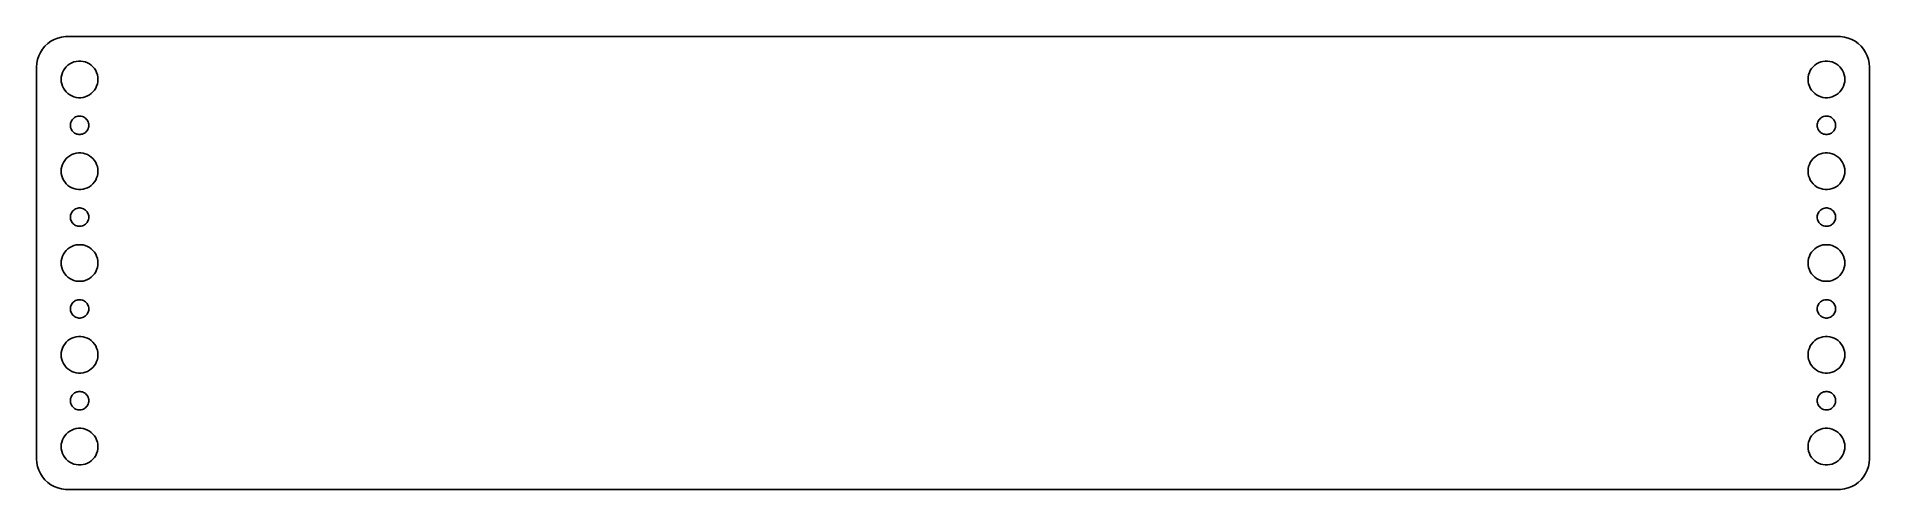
# Model space of a CAD drawing. Header units: metres. Extents: x -150 to 150, y -37 to 37.
import ezdxf

# ---------------------------------------------------------------- set-up
doc = ezdxf.new("R2010")
doc.units = ezdxf.units.M

msp = doc.modelspace()

# ---------------------------------------------------------------- linework, layer by layer
for p, q in [((-147.179, 36.2216), (-147.687, 35.8526)), ((-146.629, 36.5241), (-147.179, 36.2216)), ((-146.045, 36.7553), (-146.629, 36.5241)), ((-145.437, 36.9114), (-146.045, 36.7553)), ((-144.814, 36.9901), (-145.437, 36.9114)), ((144.814, 36.9901), (-144.814, 36.9901)), ((145.437, 36.9114), (144.814, 36.9901)), ((146.045, 36.7553), (145.437, 36.9114)), ((146.629, 36.5241), (146.045, 36.7553)), ((147.179, 36.2216), (146.629, 36.5241)), ((147.687, 35.8526), (147.179, 36.2216)), ((-149.343, 33.2434), (-149.461, 32.6267)), ((-149.149, 33.8406), (-149.343, 33.2434)), ((-148.882, 34.4088), (-149.149, 33.8406)), ((-148.545, 34.9389), (-148.882, 34.4088)), ((-148.145, 35.4227), (-148.545, 34.9389)), ((-147.687, 35.8526), (-148.145, 35.4227)), ((-143.427, 32.8532), (-143.062, 32.9469)), ((-143.062, 32.9469), (-142.688, 32.9941)), ((-142.688, 32.9941), (-142.312, 32.9941)), ((-142.312, 32.9941), (-141.938, 32.9469)), ((-141.938, 32.9469), (-141.573, 32.8532)), ((141.573, 32.8532), (141.938, 32.9469)), ((141.938, 32.9469), (142.312, 32.9941)), ((142.312, 32.9941), (142.688, 32.9941)), ((142.688, 32.9941), (143.062, 32.9469)), ((143.062, 32.9469), (143.427, 32.8532)), ((148.145, 35.4227), (147.687, 35.8526)), ((148.545, 34.9389), (148.145, 35.4227)), ((148.882, 34.4088), (148.545, 34.9389)), ((149.149, 33.8406), (148.882, 34.4088)), ((149.343, 33.2434), (149.149, 33.8406)), ((149.461, 32.6267), (149.343, 33.2434)), ((-149.461, 32.6267), (-149.5, 32)), ((-149.5, 32), (-149.5, -32)), ((-145.5, 30), (-145.476, 30.376)), ((-145.476, 29.624), (-145.5, 30)), ((-145.476, 30.376), (-145.406, 30.7461)), ((-145.406, 30.7461), (-145.289, 31.1044)), ((-145.289, 31.1044), (-145.129, 31.4453)), ((-145.129, 31.4453), (-144.927, 31.7634)), ((-144.927, 31.7634), (-144.687, 32.0536)), ((-144.687, 32.0536), (-144.412, 32.3115)), ((-144.412, 32.3115), (-144.107, 32.533)), ((-144.107, 32.533), (-143.777, 32.7145)), ((-143.777, 32.7145), (-143.427, 32.8532)), ((-141.573, 32.8532), (-141.223, 32.7145)), ((-141.223, 32.7145), (-140.893, 32.533)), ((-140.893, 32.533), (-140.588, 32.3115)), ((-140.588, 32.3115), (-140.313, 32.0536)), ((-140.313, 32.0536), (-140.073, 31.7634)), ((-140.073, 31.7634), (-139.871, 31.4453)), ((-139.871, 31.4453), (-139.711, 31.1044)), ((-139.711, 31.1044), (-139.594, 30.7461)), ((-139.594, 30.7461), (-139.524, 30.376)), ((-139.524, 30.376), (-139.5, 30)), ((-139.5, 30), (-139.524, 29.624)), ((139.5, 30), (139.524, 30.376)), ((139.524, 29.624), (139.5, 30)), ((139.524, 30.376), (139.594, 30.7461)), ((139.594, 30.7461), (139.711, 31.1044)), ((139.711, 31.1044), (139.871, 31.4453)), ((139.871, 31.4453), (140.073, 31.7634)), ((140.073, 31.7634), (140.313, 32.0536)), ((140.313, 32.0536), (140.588, 32.3115)), ((140.588, 32.3115), (140.893, 32.533)), ((140.893, 32.533), (141.223, 32.7145)), ((141.223, 32.7145), (141.573, 32.8532)), ((143.427, 32.8532), (143.777, 32.7145)), ((143.777, 32.7145), (144.107, 32.533)), ((144.107, 32.533), (144.412, 32.3115)), ((144.412, 32.3115), (144.687, 32.0536)), ((144.687, 32.0536), (144.927, 31.7634)), ((144.927, 31.7634), (145.129, 31.4453)), ((145.129, 31.4453), (145.289, 31.1044)), ((145.289, 31.1044), (145.406, 30.7461)), ((145.406, 30.7461), (145.476, 30.376)), ((145.476, 30.376), (145.5, 30)), ((145.5, 30), (145.476, 29.624)), ((149.5, 32), (149.461, 32.6267)), ((149.5, -32), (149.5, 32)), ((-145.406, 29.2539), (-145.476, 29.624)), ((-145.289, 28.8956), (-145.406, 29.2539)), ((-145.129, 28.5547), (-145.289, 28.8956)), ((-144.927, 28.2366), (-145.129, 28.5547)), ((-144.687, 27.9464), (-144.927, 28.2366)), ((-144.412, 27.6884), (-144.687, 27.9464)), ((-144.107, 27.467), (-144.412, 27.6884)), ((-143.777, 27.2855), (-144.107, 27.467)), ((-143.427, 27.1468), (-143.777, 27.2855)), ((-143.062, 27.0531), (-143.427, 27.1468)), ((-142.688, 27.0059), (-143.062, 27.0531)), ((-142.312, 27.0059), (-142.688, 27.0059)), ((-141.938, 27.0531), (-142.312, 27.0059)), ((-141.573, 27.1468), (-141.938, 27.0531)), ((-141.223, 27.2855), (-141.573, 27.1468)), ((-140.893, 27.467), (-141.223, 27.2855)), ((-140.588, 27.6884), (-140.893, 27.467)), ((-140.313, 27.9464), (-140.588, 27.6884)), ((-140.073, 28.2366), (-140.313, 27.9464)), ((-139.871, 28.5547), (-140.073, 28.2366)), ((-139.711, 28.8956), (-139.871, 28.5547)), ((-139.594, 29.2539), (-139.711, 28.8956)), ((-139.524, 29.624), (-139.594, 29.2539)), ((139.594, 29.2539), (139.524, 29.624)), ((139.711, 28.8956), (139.594, 29.2539)), ((139.871, 28.5547), (139.711, 28.8956)), ((140.073, 28.2366), (139.871, 28.5547)), ((140.313, 27.9464), (140.073, 28.2366)), ((140.588, 27.6884), (140.313, 27.9464)), ((140.893, 27.467), (140.588, 27.6884)), ((141.223, 27.2855), (140.893, 27.467)), ((141.573, 27.1468), (141.223, 27.2855)), ((141.938, 27.0531), (141.573, 27.1468)), ((142.312, 27.0059), (141.938, 27.0531)), ((142.688, 27.0059), (142.312, 27.0059)), ((143.062, 27.0531), (142.688, 27.0059)), ((143.427, 27.1468), (143.062, 27.0531)), ((143.777, 27.2855), (143.427, 27.1468)), ((144.107, 27.467), (143.777, 27.2855)), ((144.412, 27.6884), (144.107, 27.467)), ((144.687, 27.9464), (144.412, 27.6884)), ((144.927, 28.2366), (144.687, 27.9464)), ((145.129, 28.5547), (144.927, 28.2366)), ((145.289, 28.8956), (145.129, 28.5547)), ((145.406, 29.2539), (145.289, 28.8956)), ((145.476, 29.624), (145.406, 29.2539)), ((-143.139, 23.8572), (-142.964, 23.9266)), ((-142.964, 23.9266), (-142.781, 23.9734)), ((-142.781, 23.9734), (-142.594, 23.997)), ((-142.594, 23.997), (-142.406, 23.997)), ((-142.406, 23.997), (-142.219, 23.9734)), ((-142.219, 23.9734), (-142.036, 23.9266)), ((-142.036, 23.9266), (-141.861, 23.8572)), ((141.861, 23.8572), (142.036, 23.9266)), ((142.036, 23.9266), (142.219, 23.9734)), ((142.219, 23.9734), (142.406, 23.997)), ((142.406, 23.997), (142.594, 23.997)), ((142.594, 23.997), (142.781, 23.9734)), ((142.781, 23.9734), (142.964, 23.9266)), ((142.964, 23.9266), (143.139, 23.8572)), ((-144, 22.5), (-143.988, 22.688)), ((-143.988, 22.312), (-144, 22.5)), ((-143.988, 22.688), (-143.953, 22.873)), ((-143.953, 22.127), (-143.988, 22.312)), ((-143.953, 22.873), (-143.895, 23.0522)), ((-143.895, 21.9478), (-143.953, 22.127)), ((-143.895, 23.0522), (-143.814, 23.2226)), ((-143.814, 21.7774), (-143.895, 21.9478)), ((-143.814, 23.2226), (-143.714, 23.3817)), ((-143.714, 21.6183), (-143.814, 21.7774)), ((-143.714, 23.3817), (-143.593, 23.5268)), ((-143.593, 21.4732), (-143.714, 21.6183)), ((-143.593, 23.5268), (-143.456, 23.6558)), ((-143.456, 21.3442), (-143.593, 21.4732)), ((-143.456, 23.6558), (-143.304, 23.7665)), ((-143.304, 21.2335), (-143.456, 21.3442)), ((-143.304, 23.7665), (-143.139, 23.8572)), ((-143.139, 21.1427), (-143.304, 21.2335)), ((-142.964, 21.0734), (-143.139, 21.1427)), ((-142.781, 21.0266), (-142.964, 21.0734)), ((-142.594, 21.003), (-142.781, 21.0266)), ((-142.406, 21.003), (-142.594, 21.003)), ((-142.219, 21.0266), (-142.406, 21.003)), ((-142.036, 21.0734), (-142.219, 21.0266)), ((-141.861, 21.1427), (-142.036, 21.0734)), ((-141.861, 23.8572), (-141.696, 23.7665)), ((-141.696, 21.2335), (-141.861, 21.1427)), ((-141.696, 23.7665), (-141.544, 23.6558)), ((-141.544, 21.3442), (-141.696, 21.2335)), ((-141.544, 23.6558), (-141.407, 23.5268)), ((-141.407, 21.4732), (-141.544, 21.3442)), ((-141.407, 23.5268), (-141.286, 23.3817)), ((-141.286, 21.6183), (-141.407, 21.4732)), ((-141.286, 23.3817), (-141.186, 23.2226)), ((-141.186, 21.7774), (-141.286, 21.6183)), ((-141.186, 23.2226), (-141.105, 23.0522)), ((-141.105, 21.9478), (-141.186, 21.7774)), ((-141.105, 23.0522), (-141.047, 22.873)), ((-141.047, 22.127), (-141.105, 21.9478)), ((-141.047, 22.873), (-141.012, 22.688)), ((-141.012, 22.312), (-141.047, 22.127)), ((-141.012, 22.688), (-141, 22.5)), ((-141, 22.5), (-141.012, 22.312)), ((141, 22.5), (141.012, 22.688)), ((141.012, 22.312), (141, 22.5)), ((141.012, 22.688), (141.047, 22.873)), ((141.047, 22.127), (141.012, 22.312)), ((141.047, 22.873), (141.105, 23.0522)), ((141.105, 21.9478), (141.047, 22.127)), ((141.105, 23.0522), (141.186, 23.2226)), ((141.186, 21.7774), (141.105, 21.9478)), ((141.186, 23.2226), (141.286, 23.3817)), ((141.286, 21.6183), (141.186, 21.7774)), ((141.286, 23.3817), (141.407, 23.5268)), ((141.407, 21.4732), (141.286, 21.6183)), ((141.407, 23.5268), (141.544, 23.6558)), ((141.544, 21.3442), (141.407, 21.4732)), ((141.544, 23.6558), (141.696, 23.7665)), ((141.696, 21.2335), (141.544, 21.3442)), ((141.696, 23.7665), (141.861, 23.8572)), ((141.861, 21.1427), (141.696, 21.2335)), ((142.036, 21.0734), (141.861, 21.1427)), ((142.219, 21.0266), (142.036, 21.0734)), ((142.406, 21.003), (142.219, 21.0266)), ((142.594, 21.003), (142.406, 21.003)), ((142.781, 21.0266), (142.594, 21.003)), ((142.964, 21.0734), (142.781, 21.0266)), ((143.139, 21.1427), (142.964, 21.0734)), ((143.139, 23.8572), (143.304, 23.7665)), ((143.304, 21.2335), (143.139, 21.1427)), ((143.304, 23.7665), (143.456, 23.6558)), ((143.456, 21.3442), (143.304, 21.2335)), ((143.456, 23.6558), (143.593, 23.5268)), ((143.593, 21.4732), (143.456, 21.3442)), ((143.593, 23.5268), (143.714, 23.3817)), ((143.714, 21.6183), (143.593, 21.4732)), ((143.714, 23.3817), (143.814, 23.2226)), ((143.814, 21.7774), (143.714, 21.6183)), ((143.814, 23.2226), (143.895, 23.0522)), ((143.895, 21.9478), (143.814, 21.7774)), ((143.895, 23.0522), (143.953, 22.873)), ((143.953, 22.127), (143.895, 21.9478)), ((143.953, 22.873), (143.988, 22.688)), ((143.988, 22.312), (143.953, 22.127)), ((143.988, 22.688), (144, 22.5)), ((144, 22.5), (143.988, 22.312)), ((-143.427, 17.8532), (-143.062, 17.9469)), ((-143.062, 17.9469), (-142.688, 17.9941)), ((-142.688, 17.9941), (-142.312, 17.9941)), ((-142.312, 17.9941), (-141.938, 17.9469)), ((-141.938, 17.9469), (-141.573, 17.8532)), ((141.573, 17.8532), (141.938, 17.9469)), ((141.938, 17.9469), (142.312, 17.9941)), ((142.312, 17.9941), (142.688, 17.9941)), ((142.688, 17.9941), (143.062, 17.9469)), ((143.062, 17.9469), (143.427, 17.8532)), ((-145.5, 15), (-145.476, 15.376)), ((-145.476, 14.624), (-145.5, 15)), ((-145.476, 15.376), (-145.406, 15.7461)), ((-145.406, 15.7461), (-145.289, 16.1044)), ((-145.289, 16.1044), (-145.129, 16.4453)), ((-145.129, 16.4453), (-144.927, 16.7634)), ((-144.927, 16.7634), (-144.687, 17.0536)), ((-144.687, 17.0536), (-144.412, 17.3115)), ((-144.412, 17.3115), (-144.107, 17.533)), ((-144.107, 17.533), (-143.777, 17.7145)), ((-143.777, 17.7145), (-143.427, 17.8532)), ((-141.573, 17.8532), (-141.223, 17.7145)), ((-141.223, 17.7145), (-140.893, 17.533)), ((-140.893, 17.533), (-140.588, 17.3115)), ((-140.588, 17.3115), (-140.313, 17.0536)), ((-140.313, 17.0536), (-140.073, 16.7634)), ((-140.073, 16.7634), (-139.871, 16.4453)), ((-139.871, 16.4453), (-139.711, 16.1044)), ((-139.711, 16.1044), (-139.594, 15.7461)), ((-139.594, 15.7461), (-139.524, 15.376)), ((-139.524, 15.376), (-139.5, 15)), ((-139.5, 15), (-139.524, 14.624)), ((139.5, 15), (139.524, 15.376)), ((139.524, 14.624), (139.5, 15)), ((139.524, 15.376), (139.594, 15.7461)), ((139.594, 15.7461), (139.711, 16.1044)), ((139.711, 16.1044), (139.871, 16.4453)), ((139.871, 16.4453), (140.073, 16.7634)), ((140.073, 16.7634), (140.313, 17.0536)), ((140.313, 17.0536), (140.588, 17.3115)), ((140.588, 17.3115), (140.893, 17.533)), ((140.893, 17.533), (141.223, 17.7145)), ((141.223, 17.7145), (141.573, 17.8532)), ((143.427, 17.8532), (143.777, 17.7145)), ((143.777, 17.7145), (144.107, 17.533)), ((144.107, 17.533), (144.412, 17.3115)), ((144.412, 17.3115), (144.687, 17.0536)), ((144.687, 17.0536), (144.927, 16.7634)), ((144.927, 16.7634), (145.129, 16.4453)), ((145.129, 16.4453), (145.289, 16.1044)), ((145.289, 16.1044), (145.406, 15.7461)), ((145.406, 15.7461), (145.476, 15.376)), ((145.476, 15.376), (145.5, 15)), ((145.5, 15), (145.476, 14.624)), ((-145.406, 14.2539), (-145.476, 14.624)), ((-145.289, 13.8956), (-145.406, 14.2539)), ((-145.129, 13.5547), (-145.289, 13.8956)), ((-144.927, 13.2366), (-145.129, 13.5547)), ((-144.687, 12.9464), (-144.927, 13.2366)), ((-144.412, 12.6884), (-144.687, 12.9464)), ((-144.107, 12.467), (-144.412, 12.6884)), ((-143.777, 12.2855), (-144.107, 12.467)), ((-143.427, 12.1468), (-143.777, 12.2855)), ((-143.062, 12.0531), (-143.427, 12.1468)), ((-142.688, 12.0059), (-143.062, 12.0531)), ((-142.312, 12.0059), (-142.688, 12.0059)), ((-141.938, 12.0531), (-142.312, 12.0059)), ((-141.573, 12.1468), (-141.938, 12.0531)), ((-141.223, 12.2855), (-141.573, 12.1468)), ((-140.893, 12.467), (-141.223, 12.2855)), ((-140.588, 12.6884), (-140.893, 12.467)), ((-140.313, 12.9464), (-140.588, 12.6884)), ((-140.073, 13.2366), (-140.313, 12.9464)), ((-139.871, 13.5547), (-140.073, 13.2366)), ((-139.711, 13.8956), (-139.871, 13.5547)), ((-139.594, 14.2539), (-139.711, 13.8956)), ((-139.524, 14.624), (-139.594, 14.2539)), ((139.594, 14.2539), (139.524, 14.624)), ((139.711, 13.8956), (139.594, 14.2539)), ((139.871, 13.5547), (139.711, 13.8956)), ((140.073, 13.2366), (139.871, 13.5547)), ((140.313, 12.9464), (140.073, 13.2366)), ((140.588, 12.6884), (140.313, 12.9464)), ((140.893, 12.467), (140.588, 12.6884)), ((141.223, 12.2855), (140.893, 12.467)), ((141.573, 12.1468), (141.223, 12.2855)), ((141.938, 12.0531), (141.573, 12.1468)), ((142.312, 12.0059), (141.938, 12.0531)), ((142.688, 12.0059), (142.312, 12.0059)), ((143.062, 12.0531), (142.688, 12.0059)), ((143.427, 12.1468), (143.062, 12.0531)), ((143.777, 12.2855), (143.427, 12.1468)), ((144.107, 12.467), (143.777, 12.2855)), ((144.412, 12.6884), (144.107, 12.467)), ((144.687, 12.9464), (144.412, 12.6884)), ((144.927, 13.2366), (144.687, 12.9464)), ((145.129, 13.5547), (144.927, 13.2366)), ((145.289, 13.8956), (145.129, 13.5547)), ((145.406, 14.2539), (145.289, 13.8956)), ((145.476, 14.624), (145.406, 14.2539)), ((-142.964, 8.92657), (-142.781, 8.97342)), ((-142.781, 8.97342), (-142.594, 8.99704)), ((-142.594, 8.99704), (-142.406, 8.99704)), ((-142.406, 8.99704), (-142.219, 8.97342)), ((-142.219, 8.97342), (-142.036, 8.92657)), ((142.036, 8.92657), (142.219, 8.97342)), ((142.219, 8.97342), (142.406, 8.99704)), ((142.406, 8.99704), (142.594, 8.99704)), ((142.594, 8.99704), (142.781, 8.97342)), ((142.781, 8.97342), (142.964, 8.92657)), ((-144, 7.5), (-143.988, 7.68799)), ((-143.988, 7.312), (-144, 7.5)), ((-143.988, 7.68799), (-143.953, 7.87303)), ((-143.953, 7.12695), (-143.988, 7.312)), ((-143.953, 7.87303), (-143.895, 8.05219)), ((-143.895, 6.9478), (-143.953, 7.12695)), ((-143.895, 8.05219), (-143.814, 8.22263)), ((-143.814, 6.77736), (-143.895, 6.9478)), ((-143.814, 8.22263), (-143.714, 8.38167)), ((-143.714, 6.61832), (-143.814, 6.77736)), ((-143.714, 8.38167), (-143.593, 8.52681)), ((-143.593, 6.47318), (-143.714, 6.61832)), ((-143.593, 8.52681), (-143.456, 8.65576)), ((-143.456, 6.34422), (-143.593, 6.47318)), ((-143.456, 8.65576), (-143.304, 8.76648)), ((-143.304, 6.23351), (-143.456, 6.34422)), ((-143.304, 8.76648), (-143.139, 8.85724)), ((-143.139, 6.14275), (-143.304, 6.23351)), ((-143.139, 8.85724), (-142.964, 8.92657)), ((-142.964, 6.07341), (-143.139, 6.14275)), ((-142.781, 6.02657), (-142.964, 6.07341)), ((-142.594, 6.00294), (-142.781, 6.02657)), ((-142.406, 6.00294), (-142.594, 6.00294)), ((-142.219, 6.02657), (-142.406, 6.00294)), ((-142.036, 6.07341), (-142.219, 6.02657)), ((-142.036, 8.92657), (-141.861, 8.85724)), ((-141.861, 6.14275), (-142.036, 6.07341)), ((-141.861, 8.85724), (-141.696, 8.76648)), ((-141.696, 6.23351), (-141.861, 6.14275)), ((-141.696, 8.76648), (-141.544, 8.65576)), ((-141.544, 6.34422), (-141.696, 6.23351)), ((-141.544, 8.65576), (-141.407, 8.52681)), ((-141.407, 6.47318), (-141.544, 6.34422)), ((-141.407, 8.52681), (-141.286, 8.38167)), ((-141.286, 6.61832), (-141.407, 6.47318)), ((-141.286, 8.38167), (-141.186, 8.22263)), ((-141.186, 6.77736), (-141.286, 6.61832)), ((-141.186, 8.22263), (-141.105, 8.05219)), ((-141.105, 6.9478), (-141.186, 6.77736)), ((-141.105, 8.05219), (-141.047, 7.87303)), ((-141.047, 7.12695), (-141.105, 6.9478)), ((-141.047, 7.87303), (-141.012, 7.68799)), ((-141.012, 7.312), (-141.047, 7.12695)), ((-141.012, 7.68799), (-141, 7.5)), ((-141, 7.5), (-141.012, 7.312)), ((141, 7.5), (141.012, 7.68799)), ((141.012, 7.312), (141, 7.5)), ((141.012, 7.68799), (141.047, 7.87303)), ((141.047, 7.12695), (141.012, 7.312)), ((141.047, 7.87303), (141.105, 8.05219)), ((141.105, 6.9478), (141.047, 7.12695)), ((141.105, 8.05219), (141.186, 8.22263)), ((141.186, 6.77736), (141.105, 6.9478)), ((141.186, 8.22263), (141.286, 8.38167)), ((141.286, 6.61832), (141.186, 6.77736)), ((141.286, 8.38167), (141.407, 8.52681)), ((141.407, 6.47318), (141.286, 6.61832)), ((141.407, 8.52681), (141.544, 8.65576)), ((141.544, 6.34422), (141.407, 6.47318)), ((141.544, 8.65576), (141.696, 8.76648)), ((141.696, 6.23351), (141.544, 6.34422)), ((141.696, 8.76648), (141.861, 8.85724)), ((141.861, 6.14275), (141.696, 6.23351)), ((141.861, 8.85724), (142.036, 8.92657)), ((142.036, 6.07341), (141.861, 6.14275)), ((142.219, 6.02657), (142.036, 6.07341)), ((142.406, 6.00294), (142.219, 6.02657)), ((142.594, 6.00294), (142.406, 6.00294)), ((142.781, 6.02657), (142.594, 6.00294)), ((142.964, 6.07341), (142.781, 6.02657)), ((142.964, 8.92657), (143.139, 8.85724)), ((143.139, 6.14275), (142.964, 6.07341)), ((143.139, 8.85724), (143.304, 8.76648)), ((143.304, 6.23351), (143.139, 6.14275)), ((143.304, 8.76648), (143.456, 8.65576)), ((143.456, 6.34422), (143.304, 6.23351)), ((143.456, 8.65576), (143.593, 8.52681)), ((143.593, 6.47318), (143.456, 6.34422)), ((143.593, 8.52681), (143.714, 8.38167)), ((143.714, 6.61832), (143.593, 6.47318)), ((143.714, 8.38167), (143.814, 8.22263)), ((143.814, 6.77736), (143.714, 6.61832)), ((143.814, 8.22263), (143.895, 8.05219)), ((143.895, 6.9478), (143.814, 6.77736)), ((143.895, 8.05219), (143.953, 7.87303)), ((143.953, 7.12695), (143.895, 6.9478)), ((143.953, 7.87303), (143.988, 7.68799)), ((143.988, 7.312), (143.953, 7.12695)), ((143.988, 7.68799), (144, 7.5)), ((144, 7.5), (143.988, 7.312)), ((-143.062, 2.94685), (-142.688, 2.99408)), ((-142.688, 2.99408), (-142.312, 2.99408)), ((-142.312, 2.99408), (-141.938, 2.94685)), ((141.938, 2.94685), (142.312, 2.99408)), ((142.312, 2.99408), (142.688, 2.99408)), ((142.688, 2.99408), (143.062, 2.94685)), ((-145.5, 0), (-145.476, 0.37599)), ((-145.476, -0.37599), (-145.5, 0)), ((-145.476, 0.37599), (-145.406, 0.74606)), ((-145.406, 0.74606), (-145.289, 1.10437)), ((-145.289, 1.10437), (-145.129, 1.44525)), ((-145.129, 1.44525), (-144.927, 1.76335)), ((-144.927, 1.76335), (-144.687, 2.05363)), ((-144.687, 2.05363), (-144.412, 2.31154)), ((-144.412, 2.31154), (-144.107, 2.53297)), ((-144.107, 2.53297), (-143.777, 2.71448)), ((-143.777, 2.71448), (-143.427, 2.85316)), ((-143.427, 2.85316), (-143.062, 2.94685)), ((-141.938, 2.94685), (-141.573, 2.85316)), ((-141.573, 2.85316), (-141.223, 2.71448)), ((-141.223, 2.71448), (-140.893, 2.53297)), ((-140.893, 2.53297), (-140.588, 2.31154)), ((-140.588, 2.31154), (-140.313, 2.05363)), ((-140.313, 2.05363), (-140.073, 1.76335)), ((-140.073, 1.76335), (-139.871, 1.44525)), ((-139.871, 1.44525), (-139.711, 1.10437)), ((-139.711, 1.10437), (-139.594, 0.74606)), ((-139.594, 0.74606), (-139.524, 0.37599)), ((-139.524, 0.37599), (-139.5, 0)), ((-139.5, 0), (-139.524, -0.37599)), ((139.5, 0), (139.524, 0.37599)), ((139.524, -0.37599), (139.5, 0)), ((139.524, 0.37599), (139.594, 0.74606)), ((139.594, 0.74606), (139.711, 1.10437)), ((139.711, 1.10437), (139.871, 1.44525)), ((139.871, 1.44525), (140.073, 1.76335)), ((140.073, 1.76335), (140.313, 2.05363)), ((140.313, 2.05363), (140.588, 2.31154)), ((140.588, 2.31154), (140.893, 2.53297)), ((140.893, 2.53297), (141.223, 2.71448)), ((141.223, 2.71448), (141.573, 2.85316)), ((141.573, 2.85316), (141.938, 2.94685)), ((143.062, 2.94685), (143.427, 2.85316)), ((143.427, 2.85316), (143.777, 2.71448)), ((143.777, 2.71448), (144.107, 2.53297)), ((144.107, 2.53297), (144.412, 2.31154)), ((144.412, 2.31154), (144.687, 2.05363)), ((144.687, 2.05363), (144.927, 1.76335)), ((144.927, 1.76335), (145.129, 1.44525)), ((145.129, 1.44525), (145.289, 1.10437)), ((145.289, 1.10437), (145.406, 0.74606)), ((145.406, 0.74606), (145.476, 0.37599)), ((145.476, 0.37599), (145.5, 0)), ((145.5, 0), (145.476, -0.37599)), ((-145.406, -0.74606), (-145.476, -0.37599)), ((-145.289, -1.10437), (-145.406, -0.74606)), ((-145.129, -1.44525), (-145.289, -1.10437)), ((-144.927, -1.76335), (-145.129, -1.44525)), ((-144.687, -2.05363), (-144.927, -1.76335)), ((-144.412, -2.31154), (-144.687, -2.05363)), ((-144.107, -2.53297), (-144.412, -2.31154)), ((-143.777, -2.71448), (-144.107, -2.53297)), ((-143.427, -2.85316), (-143.777, -2.71448)), ((-143.062, -2.94685), (-143.427, -2.85316)), ((-142.688, -2.99408), (-143.062, -2.94685)), ((-141.938, -2.94685), (-142.312, -2.99408)), ((-141.573, -2.85316), (-141.938, -2.94685)), ((-141.223, -2.71448), (-141.573, -2.85316)), ((-140.893, -2.53297), (-141.223, -2.71448)), ((-140.588, -2.31154), (-140.893, -2.53297)), ((-140.313, -2.05363), (-140.588, -2.31154)), ((-140.073, -1.76335), (-140.313, -2.05363)), ((-139.871, -1.44525), (-140.073, -1.76335)), ((-139.711, -1.10437), (-139.871, -1.44525)), ((-139.594, -0.74606), (-139.711, -1.10437)), ((-139.524, -0.37599), (-139.594, -0.74606)), ((139.594, -0.74606), (139.524, -0.37599)), ((139.711, -1.10437), (139.594, -0.74606)), ((139.871, -1.44525), (139.711, -1.10437)), ((140.073, -1.76335), (139.871, -1.44525)), ((140.313, -2.05363), (140.073, -1.76335)), ((140.588, -2.31154), (140.313, -2.05363)), ((140.893, -2.53297), (140.588, -2.31154)), ((141.223, -2.71448), (140.893, -2.53297)), ((141.573, -2.85316), (141.223, -2.71448)), ((141.938, -2.94685), (141.573, -2.85316)), ((142.312, -2.99408), (141.938, -2.94685)), ((143.062, -2.94685), (142.688, -2.99408)), ((143.427, -2.85316), (143.062, -2.94685)), ((143.777, -2.71448), (143.427, -2.85316)), ((144.107, -2.53297), (143.777, -2.71448)), ((144.412, -2.31154), (144.107, -2.53297)), ((144.687, -2.05363), (144.412, -2.31154)), ((144.927, -1.76335), (144.687, -2.05363)), ((145.129, -1.44525), (144.927, -1.76335)), ((145.289, -1.10437), (145.129, -1.44525)), ((145.406, -0.74606), (145.289, -1.10437)), ((145.476, -0.37599), (145.406, -0.74606)), ((-142.312, -2.99408), (-142.688, -2.99408)), ((142.688, -2.99408), (142.312, -2.99408)), ((-144, -7.5), (-143.988, -7.312)), ((-143.988, -7.68799), (-144, -7.5)), ((-143.988, -7.312), (-143.953, -7.12695)), ((-143.953, -7.87303), (-143.988, -7.68799)), ((-143.953, -7.12695), (-143.895, -6.9478)), ((-143.895, -8.05219), (-143.953, -7.87303)), ((-143.895, -6.9478), (-143.814, -6.77736)), ((-143.814, -8.22263), (-143.895, -8.05219)), ((-143.814, -6.77736), (-143.714, -6.61832)), ((-143.714, -8.38167), (-143.814, -8.22263)), ((-143.714, -6.61832), (-143.593, -6.47318)), ((-143.593, -8.52681), (-143.714, -8.38167)), ((-143.593, -6.47318), (-143.456, -6.34422)), ((-143.456, -8.65576), (-143.593, -8.52681)), ((-143.456, -6.34422), (-143.304, -6.23351)), ((-143.304, -8.76648), (-143.456, -8.65576)), ((-143.304, -6.23351), (-143.139, -6.14275)), ((-143.139, -8.85724), (-143.304, -8.76648)), ((-143.139, -6.14275), (-142.964, -6.07341)), ((-142.964, -8.92657), (-143.139, -8.85724)), ((-142.964, -6.07341), (-142.781, -6.02657)), ((-142.781, -8.97342), (-142.964, -8.92657)), ((-142.781, -6.02657), (-142.594, -6.00294)), ((-142.594, -6.00294), (-142.406, -6.00294)), ((-142.406, -6.00294), (-142.219, -6.02657)), ((-142.219, -6.02657), (-142.036, -6.07341)), ((-142.036, -8.92657), (-142.219, -8.97342)), ((-142.036, -6.07341), (-141.861, -6.14275)), ((-141.861, -8.85724), (-142.036, -8.92657)), ((-141.861, -6.14275), (-141.696, -6.23351)), ((-141.696, -8.76648), (-141.861, -8.85724)), ((-141.696, -6.23351), (-141.544, -6.34422)), ((-141.544, -8.65576), (-141.696, -8.76648)), ((-141.544, -6.34422), (-141.407, -6.47318)), ((-141.407, -8.52681), (-141.544, -8.65576)), ((-141.407, -6.47318), (-141.286, -6.61832)), ((-141.286, -8.38167), (-141.407, -8.52681)), ((-141.286, -6.61832), (-141.186, -6.77736)), ((-141.186, -8.22263), (-141.286, -8.38167)), ((-141.186, -6.77736), (-141.105, -6.9478)), ((-141.105, -8.05219), (-141.186, -8.22263)), ((-141.105, -6.9478), (-141.047, -7.12695)), ((-141.047, -7.87303), (-141.105, -8.05219)), ((-141.047, -7.12695), (-141.012, -7.312)), ((-141.012, -7.68799), (-141.047, -7.87303)), ((-141.012, -7.312), (-141, -7.5)), ((-141, -7.5), (-141.012, -7.68799)), ((141, -7.5), (141.012, -7.312)), ((141.012, -7.68799), (141, -7.5)), ((141.012, -7.312), (141.047, -7.12695)), ((141.047, -7.87303), (141.012, -7.68799)), ((141.047, -7.12695), (141.105, -6.9478)), ((141.105, -8.05219), (141.047, -7.87303)), ((141.105, -6.9478), (141.186, -6.77736)), ((141.186, -8.22263), (141.105, -8.05219)), ((141.186, -6.77736), (141.286, -6.61832)), ((141.286, -8.38167), (141.186, -8.22263)), ((141.286, -6.61832), (141.407, -6.47318)), ((141.407, -8.52681), (141.286, -8.38167)), ((141.407, -6.47318), (141.544, -6.34422)), ((141.544, -8.65576), (141.407, -8.52681)), ((141.544, -6.34422), (141.696, -6.23351)), ((141.696, -8.76648), (141.544, -8.65576)), ((141.696, -6.23351), (141.861, -6.14275)), ((141.861, -8.85724), (141.696, -8.76648)), ((141.861, -6.14275), (142.036, -6.07341)), ((142.036, -8.92657), (141.861, -8.85724)), ((142.036, -6.07341), (142.219, -6.02657)), ((142.219, -8.97342), (142.036, -8.92657)), ((142.219, -6.02657), (142.406, -6.00294)), ((142.406, -6.00294), (142.594, -6.00294)), ((142.594, -6.00294), (142.781, -6.02657)), ((142.781, -6.02657), (142.964, -6.07341)), ((142.964, -8.92657), (142.781, -8.97342)), ((142.964, -6.07341), (143.139, -6.14275)), ((143.139, -8.85724), (142.964, -8.92657)), ((143.139, -6.14275), (143.304, -6.23351)), ((143.304, -8.76648), (143.139, -8.85724)), ((143.304, -6.23351), (143.456, -6.34422)), ((143.456, -8.65576), (143.304, -8.76648)), ((143.456, -6.34422), (143.593, -6.47318)), ((143.593, -8.52681), (143.456, -8.65576)), ((143.593, -6.47318), (143.714, -6.61832)), ((143.714, -8.38167), (143.593, -8.52681)), ((143.714, -6.61832), (143.814, -6.77736)), ((143.814, -8.22263), (143.714, -8.38167)), ((143.814, -6.77736), (143.895, -6.9478)), ((143.895, -8.05219), (143.814, -8.22263)), ((143.895, -6.9478), (143.953, -7.12695)), ((143.953, -7.87303), (143.895, -8.05219)), ((143.953, -7.12695), (143.988, -7.312)), ((143.988, -7.68799), (143.953, -7.87303)), ((143.988, -7.312), (144, -7.5)), ((144, -7.5), (143.988, -7.68799)), ((-142.594, -8.99704), (-142.781, -8.97342)), ((-142.406, -8.99704), (-142.594, -8.99704)), ((-142.219, -8.97342), (-142.406, -8.99704)), ((142.406, -8.99704), (142.219, -8.97342)), ((142.594, -8.99704), (142.406, -8.99704)), ((142.781, -8.97342), (142.594, -8.99704)), ((-145.5, -15), (-145.476, -14.624)), ((-145.476, -14.624), (-145.406, -14.2539)), ((-145.406, -14.2539), (-145.289, -13.8956)), ((-145.289, -13.8956), (-145.129, -13.5547)), ((-145.129, -13.5547), (-144.927, -13.2366)), ((-144.927, -13.2366), (-144.687, -12.9464)), ((-144.687, -12.9464), (-144.412, -12.6884)), ((-144.412, -12.6884), (-144.107, -12.467)), ((-144.107, -12.467), (-143.777, -12.2855)), ((-143.777, -12.2855), (-143.427, -12.1468)), ((-143.427, -12.1468), (-143.062, -12.0531)), ((-143.062, -12.0531), (-142.688, -12.0059)), ((-142.688, -12.0059), (-142.312, -12.0059)), ((-142.312, -12.0059), (-141.938, -12.0531)), ((-141.938, -12.0531), (-141.573, -12.1468)), ((-141.573, -12.1468), (-141.223, -12.2855)), ((-141.223, -12.2855), (-140.893, -12.467)), ((-140.893, -12.467), (-140.588, -12.6884)), ((-140.588, -12.6884), (-140.313, -12.9464)), ((-140.313, -12.9464), (-140.073, -13.2366)), ((-140.073, -13.2366), (-139.871, -13.5547)), ((-139.871, -13.5547), (-139.711, -13.8956)), ((-139.711, -13.8956), (-139.594, -14.2539)), ((-139.594, -14.2539), (-139.524, -14.624)), ((-139.524, -14.624), (-139.5, -15)), ((139.5, -15), (139.524, -14.624)), ((139.524, -14.624), (139.594, -14.2539)), ((139.594, -14.2539), (139.711, -13.8956)), ((139.711, -13.8956), (139.871, -13.5547)), ((139.871, -13.5547), (140.073, -13.2366)), ((140.073, -13.2366), (140.313, -12.9464)), ((140.313, -12.9464), (140.588, -12.6884)), ((140.588, -12.6884), (140.893, -12.467)), ((140.893, -12.467), (141.223, -12.2855)), ((141.223, -12.2855), (141.573, -12.1468)), ((141.573, -12.1468), (141.938, -12.0531)), ((141.938, -12.0531), (142.312, -12.0059)), ((142.312, -12.0059), (142.688, -12.0059)), ((142.688, -12.0059), (143.062, -12.0531)), ((143.062, -12.0531), (143.427, -12.1468)), ((143.427, -12.1468), (143.777, -12.2855)), ((143.777, -12.2855), (144.107, -12.467)), ((144.107, -12.467), (144.412, -12.6884)), ((144.412, -12.6884), (144.687, -12.9464)), ((144.687, -12.9464), (144.927, -13.2366)), ((144.927, -13.2366), (145.129, -13.5547)), ((145.129, -13.5547), (145.289, -13.8956)), ((145.289, -13.8956), (145.406, -14.2539)), ((145.406, -14.2539), (145.476, -14.624)), ((145.476, -14.624), (145.5, -15)), ((-145.476, -15.376), (-145.5, -15)), ((-145.406, -15.7461), (-145.476, -15.376)), ((-145.289, -16.1044), (-145.406, -15.7461)), ((-145.129, -16.4453), (-145.289, -16.1044)), ((-144.927, -16.7634), (-145.129, -16.4453)), ((-144.687, -17.0536), (-144.927, -16.7634)), ((-144.412, -17.3115), (-144.687, -17.0536)), ((-144.107, -17.533), (-144.412, -17.3115)), ((-143.777, -17.7145), (-144.107, -17.533)), ((-143.427, -17.8532), (-143.777, -17.7145)), ((-143.062, -17.9469), (-143.427, -17.8532)), ((-141.573, -17.8532), (-141.938, -17.9469)), ((-141.223, -17.7145), (-141.573, -17.8532)), ((-140.893, -17.533), (-141.223, -17.7145)), ((-140.588, -17.3115), (-140.893, -17.533)), ((-140.313, -17.0536), (-140.588, -17.3115)), ((-140.073, -16.7634), (-140.313, -17.0536)), ((-139.871, -16.4453), (-140.073, -16.7634)), ((-139.711, -16.1044), (-139.871, -16.4453)), ((-139.594, -15.7461), (-139.711, -16.1044)), ((-139.524, -15.376), (-139.594, -15.7461)), ((-139.5, -15), (-139.524, -15.376)), ((139.524, -15.376), (139.5, -15)), ((139.594, -15.7461), (139.524, -15.376)), ((139.711, -16.1044), (139.594, -15.7461)), ((139.871, -16.4453), (139.711, -16.1044)), ((140.073, -16.7634), (139.871, -16.4453)), ((140.313, -17.0536), (140.073, -16.7634)), ((140.588, -17.3115), (140.313, -17.0536)), ((140.893, -17.533), (140.588, -17.3115)), ((141.223, -17.7145), (140.893, -17.533)), ((141.573, -17.8532), (141.223, -17.7145)), ((141.938, -17.9469), (141.573, -17.8532)), ((143.427, -17.8532), (143.062, -17.9469)), ((143.777, -17.7145), (143.427, -17.8532)), ((144.107, -17.533), (143.777, -17.7145)), ((144.412, -17.3115), (144.107, -17.533)), ((144.687, -17.0536), (144.412, -17.3115)), ((144.927, -16.7634), (144.687, -17.0536)), ((145.129, -16.4453), (144.927, -16.7634)), ((145.289, -16.1044), (145.129, -16.4453)), ((145.406, -15.7461), (145.289, -16.1044)), ((145.476, -15.376), (145.406, -15.7461)), ((145.5, -15), (145.476, -15.376)), ((-142.688, -17.9941), (-143.062, -17.9469)), ((-142.312, -17.9941), (-142.688, -17.9941)), ((-141.938, -17.9469), (-142.312, -17.9941)), ((142.312, -17.9941), (141.938, -17.9469)), ((142.688, -17.9941), (142.312, -17.9941)), ((143.062, -17.9469), (142.688, -17.9941)), ((-144, -22.5), (-143.988, -22.312)), ((-143.988, -22.688), (-144, -22.5)), ((-143.988, -22.312), (-143.953, -22.127)), ((-143.953, -22.873), (-143.988, -22.688)), ((-143.953, -22.127), (-143.895, -21.9478)), ((-143.895, -23.0522), (-143.953, -22.873)), ((-143.895, -21.9478), (-143.814, -21.7774)), ((-143.814, -23.2226), (-143.895, -23.0522)), ((-143.814, -21.7774), (-143.714, -21.6183)), ((-143.714, -23.3817), (-143.814, -23.2226)), ((-143.714, -21.6183), (-143.593, -21.4732)), ((-143.593, -23.5268), (-143.714, -23.3817)), ((-143.593, -21.4732), (-143.456, -21.3442)), ((-143.456, -23.6558), (-143.593, -23.5268)), ((-143.456, -21.3442), (-143.304, -21.2335)), ((-143.304, -23.7665), (-143.456, -23.6558)), ((-143.304, -21.2335), (-143.139, -21.1427)), ((-143.139, -23.8572), (-143.304, -23.7665)), ((-143.139, -21.1427), (-142.964, -21.0734)), ((-142.964, -23.9266), (-143.139, -23.8572)), ((-142.964, -21.0734), (-142.781, -21.0266)), ((-142.781, -21.0266), (-142.594, -21.003)), ((-142.594, -21.003), (-142.406, -21.003)), ((-142.406, -21.003), (-142.219, -21.0266)), ((-142.219, -21.0266), (-142.036, -21.0734)), ((-142.036, -21.0734), (-141.861, -21.1427)), ((-141.861, -23.8572), (-142.036, -23.9266)), ((-141.861, -21.1427), (-141.696, -21.2335)), ((-141.696, -23.7665), (-141.861, -23.8572)), ((-141.696, -21.2335), (-141.544, -21.3442)), ((-141.544, -23.6558), (-141.696, -23.7665)), ((-141.544, -21.3442), (-141.407, -21.4732)), ((-141.407, -23.5268), (-141.544, -23.6558)), ((-141.407, -21.4732), (-141.286, -21.6183)), ((-141.286, -23.3817), (-141.407, -23.5268)), ((-141.286, -21.6183), (-141.186, -21.7774)), ((-141.186, -23.2226), (-141.286, -23.3817)), ((-141.186, -21.7774), (-141.105, -21.9478)), ((-141.105, -23.0522), (-141.186, -23.2226)), ((-141.105, -21.9478), (-141.047, -22.127)), ((-141.047, -22.873), (-141.105, -23.0522)), ((-141.047, -22.127), (-141.012, -22.312)), ((-141.012, -22.688), (-141.047, -22.873)), ((-141.012, -22.312), (-141, -22.5)), ((-141, -22.5), (-141.012, -22.688)), ((141, -22.5), (141.012, -22.312)), ((141.012, -22.688), (141, -22.5)), ((141.012, -22.312), (141.047, -22.127)), ((141.047, -22.873), (141.012, -22.688)), ((141.047, -22.127), (141.105, -21.9478)), ((141.105, -23.0522), (141.047, -22.873)), ((141.105, -21.9478), (141.186, -21.7774)), ((141.186, -23.2226), (141.105, -23.0522)), ((141.186, -21.7774), (141.286, -21.6183)), ((141.286, -23.3817), (141.186, -23.2226)), ((141.286, -21.6183), (141.407, -21.4732)), ((141.407, -23.5268), (141.286, -23.3817)), ((141.407, -21.4732), (141.544, -21.3442)), ((141.544, -23.6558), (141.407, -23.5268)), ((141.544, -21.3442), (141.696, -21.2335)), ((141.696, -23.7665), (141.544, -23.6558)), ((141.696, -21.2335), (141.861, -21.1427)), ((141.861, -23.8572), (141.696, -23.7665)), ((141.861, -21.1427), (142.036, -21.0734)), ((142.036, -23.9266), (141.861, -23.8572)), ((142.036, -21.0734), (142.219, -21.0266)), ((142.219, -21.0266), (142.406, -21.003)), ((142.406, -21.003), (142.594, -21.003)), ((142.594, -21.003), (142.781, -21.0266)), ((142.781, -21.0266), (142.964, -21.0734)), ((142.964, -21.0734), (143.139, -21.1427)), ((143.139, -23.8572), (142.964, -23.9266)), ((143.139, -21.1427), (143.304, -21.2335)), ((143.304, -23.7665), (143.139, -23.8572)), ((143.304, -21.2335), (143.456, -21.3442)), ((143.456, -23.6558), (143.304, -23.7665)), ((143.456, -21.3442), (143.593, -21.4732)), ((143.593, -23.5268), (143.456, -23.6558)), ((143.593, -21.4732), (143.714, -21.6183)), ((143.714, -23.3817), (143.593, -23.5268)), ((143.714, -21.6183), (143.814, -21.7774)), ((143.814, -23.2226), (143.714, -23.3817)), ((143.814, -21.7774), (143.895, -21.9478)), ((143.895, -23.0522), (143.814, -23.2226)), ((143.895, -21.9478), (143.953, -22.127)), ((143.953, -22.873), (143.895, -23.0522)), ((143.953, -22.127), (143.988, -22.312)), ((143.988, -22.688), (143.953, -22.873)), ((143.988, -22.312), (144, -22.5)), ((144, -22.5), (143.988, -22.688)), ((-142.781, -23.9734), (-142.964, -23.9266)), ((-142.594, -23.997), (-142.781, -23.9734)), ((-142.406, -23.997), (-142.594, -23.997)), ((-142.219, -23.9734), (-142.406, -23.997)), ((-142.036, -23.9266), (-142.219, -23.9734)), ((142.219, -23.9734), (142.036, -23.9266)), ((142.406, -23.997), (142.219, -23.9734)), ((142.594, -23.997), (142.406, -23.997)), ((142.781, -23.9734), (142.594, -23.997)), ((142.964, -23.9266), (142.781, -23.9734)), ((-145.5, -30), (-145.476, -29.624)), ((-145.476, -29.624), (-145.406, -29.2539)), ((-145.406, -29.2539), (-145.289, -28.8956)), ((-145.289, -28.8956), (-145.129, -28.5547)), ((-145.129, -28.5547), (-144.927, -28.2366)), ((-144.927, -28.2366), (-144.687, -27.9464)), ((-144.687, -27.9464), (-144.412, -27.6884)), ((-144.412, -27.6884), (-144.107, -27.467)), ((-144.107, -27.467), (-143.777, -27.2855)), ((-143.777, -27.2855), (-143.427, -27.1468)), ((-143.427, -27.1468), (-143.062, -27.0531)), ((-143.062, -27.0531), (-142.688, -27.0059)), ((-142.688, -27.0059), (-142.312, -27.0059)), ((-142.312, -27.0059), (-141.938, -27.0531)), ((-141.938, -27.0531), (-141.573, -27.1468)), ((-141.573, -27.1468), (-141.223, -27.2855)), ((-141.223, -27.2855), (-140.893, -27.467)), ((-140.893, -27.467), (-140.588, -27.6884)), ((-140.588, -27.6884), (-140.313, -27.9464)), ((-140.313, -27.9464), (-140.073, -28.2366)), ((-140.073, -28.2366), (-139.871, -28.5547)), ((-139.871, -28.5547), (-139.711, -28.8956)), ((-139.711, -28.8956), (-139.594, -29.2539)), ((-139.594, -29.2539), (-139.524, -29.624)), ((-139.524, -29.624), (-139.5, -30)), ((139.5, -30), (139.524, -29.624)), ((139.524, -29.624), (139.594, -29.2539)), ((139.594, -29.2539), (139.711, -28.8956)), ((139.711, -28.8956), (139.871, -28.5547)), ((139.871, -28.5547), (140.073, -28.2366)), ((140.073, -28.2366), (140.313, -27.9464)), ((140.313, -27.9464), (140.588, -27.6884)), ((140.588, -27.6884), (140.893, -27.467)), ((140.893, -27.467), (141.223, -27.2855)), ((141.223, -27.2855), (141.573, -27.1468)), ((141.573, -27.1468), (141.938, -27.0531)), ((141.938, -27.0531), (142.312, -27.0059)), ((142.312, -27.0059), (142.688, -27.0059)), ((142.688, -27.0059), (143.062, -27.0531)), ((143.062, -27.0531), (143.427, -27.1468)), ((143.427, -27.1468), (143.777, -27.2855)), ((143.777, -27.2855), (144.107, -27.467)), ((144.107, -27.467), (144.412, -27.6884)), ((144.412, -27.6884), (144.687, -27.9464)), ((144.687, -27.9464), (144.927, -28.2366)), ((144.927, -28.2366), (145.129, -28.5547)), ((145.129, -28.5547), (145.289, -28.8956)), ((145.289, -28.8956), (145.406, -29.2539)), ((145.406, -29.2539), (145.476, -29.624)), ((145.476, -29.624), (145.5, -30)), ((-149.5, -32), (-149.461, -32.6267)), ((-149.461, -32.6267), (-149.343, -33.2434)), ((-145.476, -30.376), (-145.5, -30)), ((-145.406, -30.7461), (-145.476, -30.376)), ((-145.289, -31.1044), (-145.406, -30.7461)), ((-145.129, -31.4453), (-145.289, -31.1044)), ((-144.927, -31.7634), (-145.129, -31.4453)), ((-144.687, -32.0536), (-144.927, -31.7634)), ((-144.412, -32.3115), (-144.687, -32.0536)), ((-144.107, -32.533), (-144.412, -32.3115)), ((-143.777, -32.7145), (-144.107, -32.533)), ((-143.427, -32.8532), (-143.777, -32.7145)), ((-143.062, -32.9469), (-143.427, -32.8532)), ((-141.573, -32.8532), (-141.938, -32.9469)), ((-141.223, -32.7145), (-141.573, -32.8532)), ((-140.893, -32.533), (-141.223, -32.7145)), ((-140.588, -32.3115), (-140.893, -32.533)), ((-140.313, -32.0536), (-140.588, -32.3115)), ((-140.073, -31.7634), (-140.313, -32.0536)), ((-139.871, -31.4453), (-140.073, -31.7634)), ((-139.711, -31.1044), (-139.871, -31.4453)), ((-139.594, -30.7461), (-139.711, -31.1044)), ((-139.524, -30.376), (-139.594, -30.7461)), ((-139.5, -30), (-139.524, -30.376)), ((139.524, -30.376), (139.5, -30)), ((139.594, -30.7461), (139.524, -30.376)), ((139.711, -31.1044), (139.594, -30.7461)), ((139.871, -31.4453), (139.711, -31.1044)), ((140.073, -31.7634), (139.871, -31.4453)), ((140.313, -32.0536), (140.073, -31.7634)), ((140.588, -32.3115), (140.313, -32.0536)), ((140.893, -32.533), (140.588, -32.3115)), ((141.223, -32.7145), (140.893, -32.533)), ((141.573, -32.8532), (141.223, -32.7145)), ((141.938, -32.9469), (141.573, -32.8532)), ((143.427, -32.8532), (143.062, -32.9469)), ((143.777, -32.7145), (143.427, -32.8532)), ((144.107, -32.533), (143.777, -32.7145)), ((144.412, -32.3115), (144.107, -32.533)), ((144.687, -32.0536), (144.412, -32.3115)), ((144.927, -31.7634), (144.687, -32.0536)), ((145.129, -31.4453), (144.927, -31.7634)), ((145.289, -31.1044), (145.129, -31.4453)), ((145.406, -30.7461), (145.289, -31.1044)), ((145.476, -30.376), (145.406, -30.7461)), ((145.5, -30), (145.476, -30.376)), ((149.343, -33.2434), (149.461, -32.6267)), ((149.461, -32.6267), (149.5, -32)), ((-149.343, -33.2434), (-149.149, -33.8406)), ((-149.149, -33.8406), (-148.882, -34.4088)), ((-148.882, -34.4088), (-148.545, -34.9389)), ((-148.545, -34.9389), (-148.145, -35.4227)), ((-148.145, -35.4227), (-147.687, -35.8526)), ((-147.687, -35.8526), (-147.179, -36.2216)), ((-142.688, -32.9941), (-143.062, -32.9469)), ((-142.312, -32.9941), (-142.688, -32.9941)), ((-141.938, -32.9469), (-142.312, -32.9941)), ((142.312, -32.9941), (141.938, -32.9469)), ((142.688, -32.9941), (142.312, -32.9941)), ((143.062, -32.9469), (142.688, -32.9941)), ((147.179, -36.2216), (147.687, -35.8526)), ((147.687, -35.8526), (148.145, -35.4227)), ((148.145, -35.4227), (148.545, -34.9389)), ((148.545, -34.9389), (148.882, -34.4088)), ((148.882, -34.4088), (149.149, -33.8406)), ((149.149, -33.8406), (149.343, -33.2434)), ((-147.179, -36.2216), (-146.629, -36.5241)), ((-146.629, -36.5241), (-146.045, -36.7553)), ((-146.045, -36.7553), (-145.437, -36.9114)), ((-145.437, -36.9114), (-144.814, -36.9901)), ((-144.814, -36.9901), (144.814, -36.9901)), ((144.814, -36.9901), (145.437, -36.9114)), ((145.437, -36.9114), (146.045, -36.7553)), ((146.045, -36.7553), (146.629, -36.5241)), ((146.629, -36.5241), (147.179, -36.2216))]:
    msp.add_line(p, q)

doc.saveas('drawing.dxf')
